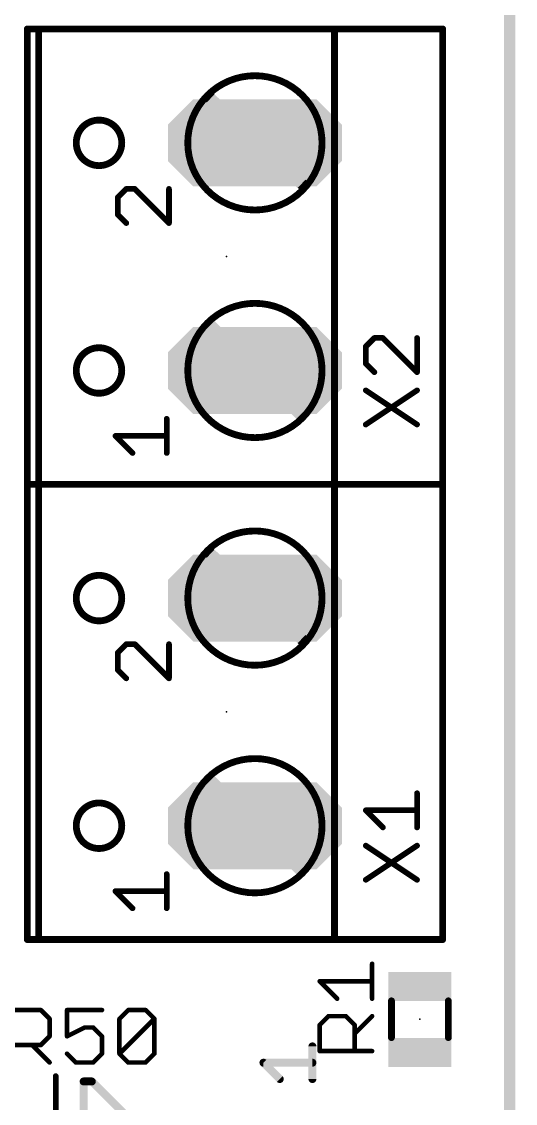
# Model space of a CAD drawing. Extents: x -10 to 136, y 0 to 101.
# Drawn here: x 124.97 to 135.99, y 48.41 to 72.56 of the extents above; entities that cross this region are included whole.
import ezdxf

# ---------------------------------------------------------------- set-up
doc = ezdxf.new("R2010")
doc.units = 0
for name, color, linetype in [('17', 92, 'CONTINUOUS'), ('20', 7, 'CONTINUOUS'), ('21', 253, 'CONTINUOUS'), ('23', 7, 'CONTINUOUS'), ('25', 253, 'CONTINUOUS'), ('51', 253, 'CONTINUOUS')]:
    doc.layers.add(name, color=color, linetype=linetype)

# ---------------------------------------------------------------- blocks, each defined once
blk = doc.blocks.new('RECT')
blk.add_solid([(-0.5, -0.5), (0.5, -0.5), (-0.5, 0.5), (0.5, 0.5)])
blk = doc.blocks.new('LONGP100')
at = {"const_width": 0.5}
blk.add_lwpolyline([(-0.75, -0.1036), (-0.75, 0.1036), (-0.6036, 0.25), (0.6036, 0.25), (0.75, 0.1036), (0.75, -0.1036), (0.6036, -0.25), (-0.6036, -0.25), (-0.75, -0.1036), (-0.75, 0.1036)], dxfattribs=at)

msp = doc.modelspace()

# ---------------------------------------------------------------- linework, layer by layer
at = {"layer": '20', "const_width": 0.254}
msp.add_lwpolyline([(135.862, 0.028), (135.862, 93.98)], dxfattribs=at)
at = {"layer": '21'}
for points, const_width in [([(125.095, 62.23), (125.095, 72.39)], 0.1524), ([(125.349, 72.39), (125.095, 72.39)], 0.1524), ([(125.349, 62.23), (125.349, 72.39)], 0.1524), ([(131.953, 72.39), (125.349, 72.39)], 0.1524), ([(134.366, 72.39), (131.953, 72.39)], 0.1524), ([(131.953, 70.739), (131.953, 72.39)], 0.1524), ([(134.366, 72.39), (134.366, 62.23)], 0.1524), ([(131.953, 65.659), (131.953, 68.961)], 0.1524), ([(131.953, 62.23), (131.953, 63.881)], 0.1524), ([(125.095, 52.07), (125.095, 62.23)], 0.1524), ([(125.349, 62.23), (125.095, 62.23)], 0.1524), ([(125.349, 62.23), (125.095, 62.23)], 0.1524), ([(125.349, 52.07), (125.349, 62.23)], 0.1524), ([(131.953, 62.23), (125.349, 62.23)], 0.1524), ([(125.349, 62.23), (131.953, 62.23)], 0.1524), ([(134.366, 62.23), (131.953, 62.23)], 0.1524), ([(131.953, 60.579), (131.953, 62.23)], 0.1524), ([(131.953, 62.23), (134.366, 62.23)], 0.1524), ([(134.366, 62.23), (134.366, 52.07)], 0.1524), ([(131.953, 55.499), (131.953, 58.801)], 0.1524), ([(131.953, 52.07), (131.953, 53.721)], 0.1524), ([(125.349, 52.07), (125.095, 52.07)], 0.1524), ([(125.349, 52.07), (131.953, 52.07)], 0.1524), ([(131.953, 52.07), (134.366, 52.07)], 0.1524), ([(131.4592, 48.957), (131.4592, 49.6857)], 0.1778), ([(130.7305, 48.957), (130.3661, 49.3213)], 0.1778), ([(130.3661, 49.3213), (131.4592, 49.3213)], 0.1778), ([(125.73, 49.022), (125.73, 44.45)], 0.127)]:
    msp.add_lwpolyline(points, dxfattribs=dict(at, const_width=const_width))
for points, const_width in [([(125.1331, 72.39, 1), (125.0569, 72.39)], 0.0762), ([(125.095, 72.4281, 1), (125.095, 72.3519)], 0.0762), ([(125.3871, 72.39, 1), (125.3109, 72.39)], 0.0762), ([(125.349, 72.4281, 1), (125.349, 72.3519)], 0.0762), ([(125.349, 72.3519, 1), (125.349, 72.4281)], 0.0762), ([(131.953, 72.4281, 1), (131.953, 72.3519)], 0.0762), ([(131.9911, 72.39, 1), (131.9149, 72.39)], 0.0762), ([(131.953, 72.3519, 1), (131.953, 72.4281)], 0.0762), ([(134.4041, 72.39, 1), (134.3279, 72.39)], 0.0762), ([(134.366, 72.3519, 1), (134.366, 72.4281)], 0.0762), ([(131.9149, 70.739, 1), (131.9911, 70.739)], 0.0762), ([(126.6952, 69.342, 1), (126.6952, 70.358, 1), (126.6952, 69.342)], 0.1524), ([(131.9911, 68.961, 1), (131.9149, 68.961)], 0.0762), ([(131.9149, 65.659, 1), (131.9911, 65.659)], 0.0762), ([(126.6952, 64.262, 1), (126.6952, 65.278, 1), (126.6952, 64.262)], 0.1524), ([(131.9911, 63.881, 1), (131.9149, 63.881)], 0.0762), ([(125.1331, 62.23, 1), (125.0569, 62.23)], 0.0762), ([(125.095, 62.2681, 1), (125.095, 62.1919)], 0.0762), ([(125.095, 62.2681, 1), (125.095, 62.1919)], 0.0762), ([(125.3871, 62.23, 1), (125.3109, 62.23)], 0.0762), ([(125.349, 62.2681, 1), (125.349, 62.1919)], 0.0762), ([(125.349, 62.2681, 1), (125.349, 62.1919)], 0.0762), ([(125.349, 62.1919, 1), (125.349, 62.2681)], 0.0762), ([(125.349, 62.1919, 1), (125.349, 62.2681)], 0.0762), ([(131.953, 62.2681, 1), (131.953, 62.1919)], 0.0762), ([(131.9911, 62.23, 1), (131.9149, 62.23)], 0.0762), ([(131.953, 62.2681, 1), (131.953, 62.1919)], 0.0762), ([(131.953, 62.1919, 1), (131.953, 62.2681)], 0.0762), ([(131.953, 62.1919, 1), (131.953, 62.2681)], 0.0762), ([(134.4041, 62.23, 1), (134.3279, 62.23)], 0.0762), ([(134.366, 62.1919, 1), (134.366, 62.2681)], 0.0762), ([(134.366, 62.1919, 1), (134.366, 62.2681)], 0.0762), ([(125.0569, 62.23, 1), (125.1331, 62.23)], 0.0762), ([(125.3109, 62.23, 1), (125.3871, 62.23)], 0.0762), ([(131.9149, 62.23, 1), (131.9911, 62.23)], 0.0762), ([(134.3279, 62.23, 1), (134.4041, 62.23)], 0.0762), ([(131.9149, 60.579, 1), (131.9911, 60.579)], 0.0762), ([(126.6952, 59.182, 1), (126.6952, 60.198, 1), (126.6952, 59.182)], 0.1524), ([(131.9911, 58.801, 1), (131.9149, 58.801)], 0.0762), ([(131.9149, 55.499, 1), (131.9911, 55.499)], 0.0762), ([(126.6952, 54.102, 1), (126.6952, 55.118, 1), (126.6952, 54.102)], 0.1524), ([(131.9911, 53.721, 1), (131.9149, 53.721)], 0.0762), ([(125.095, 52.1081, 1), (125.095, 52.0319)], 0.0762), ([(125.349, 52.1081, 1), (125.349, 52.0319)], 0.0762), ([(125.349, 52.0319, 1), (125.349, 52.1081)], 0.0762), ([(131.953, 52.1081, 1), (131.953, 52.0319)], 0.0762), ([(131.953, 52.0319, 1), (131.953, 52.1081)], 0.0762), ([(134.366, 52.0319, 1), (134.366, 52.1081)], 0.0762), ([(125.0569, 52.07, 1), (125.1331, 52.07)], 0.0762), ([(125.3109, 52.07, 1), (125.3871, 52.07)], 0.0762), ([(131.9149, 52.07, 1), (131.9911, 52.07)], 0.0762), ([(134.3279, 52.07, 1), (134.4041, 52.07)], 0.0762), ([(131.5037, 49.6857, 1), (131.4147, 49.6857)], 0.0889), ([(130.3975, 49.3527, 1), (130.3347, 49.2899)], 0.0889), ([(130.3661, 49.3657, 1), (130.3661, 49.2769)], 0.0889), ([(131.4592, 49.2769, 1), (131.4592, 49.3657)], 0.0889), ([(125.7618, 49.022, 1), (125.6983, 49.022)], 0.0635), ([(130.6991, 48.9256, 1), (130.7619, 48.9884)], 0.0889), ([(131.4147, 48.957, 1), (131.5037, 48.957)], 0.0889)]:
    msp.add_lwpolyline(points, format="xyb", dxfattribs=dict(at, const_width=const_width))
at = {"layer": '23'}
for p in [(129.54, 67.31), (129.54, 57.15), (133.858, 50.292)]:
    msp.add_point(p, dxfattribs=at)
at = {"layer": '25'}
for points, const_width in [([(132.8412, 65.4954), (132.6506, 65.3047)], 0.127), ([(133.0319, 65.4954), (132.8412, 65.4954)], 0.127), ([(133.7945, 64.7328), (133.0319, 65.4954)], 0.127), ([(133.7945, 65.4954), (133.7945, 64.7328)], 0.127), ([(132.6506, 65.3047), (132.6506, 64.9234)], 0.127), ([(132.6506, 64.9234), (132.8412, 64.7328)], 0.127), ([(132.6506, 63.5635), (133.7945, 64.3261)], 0.127), ([(132.6506, 64.3261), (133.7945, 63.5635)], 0.127), ([(133.7945, 54.5728), (133.7945, 55.3354)], 0.127), ([(133.0319, 54.5728), (132.6506, 54.9541)], 0.127), ([(132.6506, 54.9541), (133.7945, 54.9541)], 0.127), ([(132.6506, 53.4035), (133.7945, 54.1661)], 0.127), ([(132.6506, 54.1661), (133.7945, 53.4035)], 0.127), ([(132.7912, 50.7501), (132.7912, 51.5296)], 0.1016), ([(132.0117, 50.7501), (131.6219, 51.1398)], 0.1016), ([(131.6219, 51.1398), (132.7912, 51.1398)], 0.1016), ([(124.8127, 50.4961), (125.3973, 50.4961)], 0.1016), ([(125.3973, 50.4961), (125.5922, 50.3012)], 0.1016), ([(126.7615, 50.4961), (125.982, 50.4961)], 0.1016), ([(125.982, 50.4961), (125.982, 49.9114)], 0.1016), ([(127.1513, 50.3012), (127.3461, 50.4961)], 0.1016), ([(127.3461, 50.4961), (127.7359, 50.4961)], 0.1016), ([(127.7359, 50.4961), (127.9308, 50.3012)], 0.1016), ([(125.5922, 50.3012), (125.5922, 49.9114)], 0.1016), ([(127.1513, 49.5216), (127.1513, 50.3012)], 0.1016), ([(127.1513, 49.5216), (127.9308, 50.3012)], 0.1016), ([(127.9308, 50.3012), (127.9308, 49.5216)], 0.1016), ([(131.6219, 50.1654), (131.8168, 50.3603)], 0.1016), ([(131.6219, 49.5808), (131.6219, 50.1654)], 0.1016), ([(131.8168, 50.3603), (132.2066, 50.3603)], 0.1016), ([(132.2066, 50.3603), (132.4015, 50.1654)], 0.1016), ([(132.4015, 49.9705), (132.7912, 50.3603)], 0.1016), ([(132.4015, 50.1654), (132.4015, 49.5808)], 0.1016), ([(125.982, 49.9114), (126.3717, 50.1063)], 0.1016), ([(126.3717, 50.1063), (126.5666, 50.1063)], 0.1016), ([(126.5666, 50.1063), (126.7615, 49.9114)], 0.1016), ([(125.3973, 49.7165), (124.8127, 49.7165)], 0.1016), ([(125.2024, 49.7165), (125.5922, 49.3268)], 0.1016), ([(125.5922, 49.9114), (125.3973, 49.7165)], 0.1016), ([(126.7615, 49.9114), (126.7615, 49.5216)], 0.1016), ([(126.1768, 49.3268), (125.982, 49.5216)], 0.1016), ([(126.7615, 49.5216), (126.5666, 49.3268)], 0.1016), ([(127.3461, 49.3268), (127.1513, 49.5216)], 0.1016), ([(127.9308, 49.5216), (127.7359, 49.3268)], 0.1016), ([(132.7912, 49.5808), (131.6219, 49.5808)], 0.1016), ([(126.5666, 49.3268), (126.1768, 49.3268)], 0.1016), ([(127.7359, 49.3268), (127.3461, 49.3268)], 0.1016), ([(126.3529, 48.1744), (126.3529, 48.9031)], 0.1778), ([(126.3529, 48.9031), (126.5351, 48.9031)], 0.1778), ([(126.5351, 48.9031), (127.2639, 48.1744)], 0.1778)]:
    msp.add_lwpolyline(points, dxfattribs=dict(at, const_width=const_width))
for points, const_width in [([(132.8412, 65.5272, 1), (132.8412, 65.4637)], 0.0635), ([(132.8637, 65.473, 1), (132.8187, 65.5178)], 0.0635), ([(133.0544, 65.5179, 1), (133.0094, 65.4729)], 0.0635), ([(133.0319, 65.4637, 1), (133.0319, 65.5272)], 0.0635), ([(133.8262, 65.4954, 1), (133.7628, 65.4954)], 0.0635), ([(132.6281, 65.3271, 1), (132.6731, 65.2823)], 0.0635), ([(132.6823, 65.3047, 1), (132.6189, 65.3047)], 0.0635), ([(132.6731, 64.9459, 1), (132.6281, 64.9009)], 0.0635), ([(132.6189, 64.9234, 1), (132.6823, 64.9234)], 0.0635), ([(132.8187, 64.7103, 1), (132.8637, 64.7553)], 0.0635), ([(133.7628, 64.7328, 1), (133.8262, 64.7328)], 0.0635), ([(133.772, 64.7103, 1), (133.817, 64.7553)], 0.0635), ([(132.6682, 64.3525, 1), (132.633, 64.2997)], 0.0635), ([(133.8121, 64.2997, 1), (133.7769, 64.3525)], 0.0635), ([(132.633, 63.5899, 1), (132.6682, 63.5371)], 0.0635), ([(133.7769, 63.5371, 1), (133.8121, 63.5899)], 0.0635), ([(133.8262, 55.3354, 1), (133.7628, 55.3354)], 0.0635), ([(132.6731, 54.9766, 1), (132.6281, 54.9316)], 0.0635), ([(132.6506, 54.9859, 1), (132.6506, 54.9224)], 0.0635), ([(133.7945, 54.9224, 1), (133.7945, 54.9859)], 0.0635), ([(133.0094, 54.5503, 1), (133.0544, 54.5953)], 0.0635), ([(133.7628, 54.5728, 1), (133.8262, 54.5728)], 0.0635), ([(132.6682, 54.1925, 1), (132.633, 54.1397)], 0.0635), ([(133.8121, 54.1397, 1), (133.7769, 54.1925)], 0.0635), ([(132.633, 53.4299, 1), (132.6682, 53.3771)], 0.0635), ([(133.7769, 53.3771, 1), (133.8121, 53.4299)], 0.0635), ([(132.8166, 51.5296, 1), (132.7658, 51.5296)], 0.0508), ([(131.6399, 51.1578, 1), (131.6039, 51.1218)], 0.0508), ([(131.6219, 51.1652, 1), (131.6219, 51.1144)], 0.0508), ([(132.7912, 51.1144, 1), (132.7912, 51.1652)], 0.0508), ([(131.9937, 50.7321, 1), (132.0297, 50.7681)], 0.0508), ([(132.7658, 50.7501, 1), (132.8166, 50.7501)], 0.0508), ([(125.4153, 50.5141, 1), (125.3793, 50.4781)], 0.0508), ([(125.3973, 50.4707, 1), (125.3973, 50.5215)], 0.0508), ([(125.982, 50.5215, 1), (125.982, 50.4707)], 0.0508), ([(126.0074, 50.4961, 1), (125.9566, 50.4961)], 0.0508), ([(126.7615, 50.4707, 1), (126.7615, 50.5215)], 0.0508), ([(127.3461, 50.5215, 1), (127.3461, 50.4707)], 0.0508), ([(127.3641, 50.4781, 1), (127.3281, 50.5141)], 0.0508), ([(127.7539, 50.5141, 1), (127.7179, 50.4781)], 0.0508), ([(127.7359, 50.4707, 1), (127.7359, 50.5215)], 0.0508), ([(125.6176, 50.3012, 1), (125.5668, 50.3012)], 0.0508), ([(125.5742, 50.2832, 1), (125.6102, 50.3192)], 0.0508), ([(127.1333, 50.3192, 1), (127.1693, 50.2832)], 0.0508), ([(127.1767, 50.3012, 1), (127.1259, 50.3012)], 0.0508), ([(127.9562, 50.3012, 1), (127.9054, 50.3012)], 0.0508), ([(127.9488, 50.2832, 1), (127.9128, 50.3192)], 0.0508), ([(127.9128, 50.2832, 1), (127.9488, 50.3192)], 0.0508), ([(131.6473, 50.1654, 1), (131.5965, 50.1654)], 0.0508), ([(131.8168, 50.3857, 1), (131.8168, 50.3349)], 0.0508), ([(131.8348, 50.3423, 1), (131.7988, 50.3783)], 0.0508), ([(132.2246, 50.3783, 1), (132.1886, 50.3423)], 0.0508), ([(132.2066, 50.3349, 1), (132.2066, 50.3857)], 0.0508), ([(132.4269, 50.1654, 1), (132.3761, 50.1654)], 0.0508), ([(132.8092, 50.3423, 1), (132.7732, 50.3783)], 0.0508), ([(126.3717, 50.1317, 1), (126.3717, 50.0809)], 0.0508), ([(126.3831, 50.0836, 1), (126.3603, 50.129)], 0.0508), ([(126.5846, 50.1243, 1), (126.5486, 50.0883)], 0.0508), ([(126.5666, 50.0809, 1), (126.5666, 50.1317)], 0.0508), ([(131.6039, 50.1834, 1), (131.6399, 50.1474)], 0.0508), ([(132.3835, 49.9885, 1), (132.4195, 49.9525)], 0.0508), ([(132.3835, 50.1474, 1), (132.4195, 50.1834)], 0.0508), ([(125.2204, 49.7345, 1), (125.1844, 49.6985)], 0.0508), ([(125.3793, 49.7345, 1), (125.4153, 49.6985)], 0.0508), ([(125.3973, 49.6911, 1), (125.3973, 49.7419)], 0.0508), ([(125.5668, 49.9114, 1), (125.6176, 49.9114)], 0.0508), ([(125.6102, 49.8934, 1), (125.5742, 49.9294)], 0.0508), ([(125.9706, 49.9341, 1), (125.9934, 49.8887)], 0.0508), ([(125.9566, 49.9114, 1), (126.0074, 49.9114)], 0.0508), ([(126.7869, 49.9114, 1), (126.7361, 49.9114)], 0.0508), ([(126.7435, 49.8934, 1), (126.7795, 49.9294)], 0.0508), ([(126, 49.5396, 1), (125.964, 49.5036)], 0.0508), ([(126.7361, 49.5216, 1), (126.7869, 49.5216)], 0.0508), ([(126.7795, 49.5036, 1), (126.7435, 49.5396)], 0.0508), ([(127.1693, 49.5396, 1), (127.1333, 49.5036)], 0.0508), ([(127.1333, 49.5396, 1), (127.1693, 49.5036)], 0.0508), ([(127.1259, 49.5216, 1), (127.1767, 49.5216)], 0.0508), ([(127.9054, 49.5216, 1), (127.9562, 49.5216)], 0.0508), ([(127.9488, 49.5036, 1), (127.9128, 49.5396)], 0.0508), ([(131.6219, 49.6062, 1), (131.6219, 49.5554)], 0.0508), ([(131.5965, 49.5808, 1), (131.6473, 49.5808)], 0.0508), ([(132.3761, 49.5808, 1), (132.4269, 49.5808)], 0.0508), ([(132.7912, 49.5554, 1), (132.7912, 49.6062)], 0.0508), ([(125.5742, 49.3088, 1), (125.6102, 49.3448)], 0.0508), ([(126.1768, 49.3522, 1), (126.1768, 49.3014)], 0.0508), ([(126.1588, 49.3088, 1), (126.1948, 49.3448)], 0.0508), ([(126.5486, 49.3448, 1), (126.5846, 49.3088)], 0.0508), ([(126.5666, 49.3014, 1), (126.5666, 49.3522)], 0.0508), ([(127.3461, 49.3522, 1), (127.3461, 49.3014)], 0.0508), ([(127.3281, 49.3088, 1), (127.3641, 49.3448)], 0.0508), ([(127.7179, 49.3448, 1), (127.7539, 49.3088)], 0.0508), ([(127.7359, 49.3014, 1), (127.7359, 49.3522)], 0.0508), ([(126.3974, 48.9031, 1), (126.3085, 48.9031)], 0.0889), ([(126.3529, 48.9475, 1), (126.3529, 48.8587)], 0.0889), ([(126.5665, 48.9345, 1), (126.5037, 48.8717)], 0.0889), ([(126.5351, 48.8587, 1), (126.5351, 48.9475)], 0.0889)]:
    msp.add_lwpolyline(points, format="xyb", dxfattribs=dict(at, const_width=const_width))
at = {"layer": '51'}
for points, const_width in [([(130.175, 68.3514, 1), (130.175, 71.3486, 1), (130.175, 68.3514)], 0.1524), ([(129.2278, 70.8869, 1), (129.141, 70.7943)], 0.127), ([(131.9911, 70.739, 1), (131.9149, 70.739)], 0.0762), ([(131.173, 68.8893, 1), (131.2598, 68.9819)], 0.127), ([(127.304, 68.8537, 1), (127.304, 68.7901)], 0.0635), ([(127.3265, 68.7995, 1), (127.2815, 68.8443)], 0.0635), ([(127.5172, 68.8444, 1), (127.4722, 68.7994)], 0.0635), ([(127.4947, 68.7901, 1), (127.4947, 68.8537)], 0.0635), ([(128.2891, 68.8219, 1), (128.2256, 68.8219)], 0.0635), ([(131.9149, 68.961, 1), (131.9911, 68.961)], 0.0762), ([(127.1452, 68.6312, 1), (127.0817, 68.6312)], 0.0635), ([(127.0909, 68.6536, 1), (127.1359, 68.6088)], 0.0635), ([(127.1359, 68.2724, 1), (127.0909, 68.2274)], 0.0635), ([(127.0817, 68.2499, 1), (127.1452, 68.2499)], 0.0635), ([(127.2815, 68.0368, 1), (127.3265, 68.0818)], 0.0635), ([(128.2256, 68.0593, 1), (128.2891, 68.0593)], 0.0635), ([(128.2348, 68.0368, 1), (128.2798, 68.0818)], 0.0635), ([(130.175, 63.2714, 1), (130.175, 66.2686, 1), (130.175, 63.2714)], 0.1524), ([(129.2293, 65.8309, 1), (129.1395, 65.7411)], 0.127), ([(131.9911, 65.659, 1), (131.9149, 65.659)], 0.0762), ([(128.2382, 63.6911, 1), (128.1748, 63.6911)], 0.0635), ([(131.1461, 63.7345, 1), (131.2359, 63.8243)], 0.127), ([(131.9149, 63.881, 1), (131.9911, 63.881)], 0.0762), ([(127.0851, 63.3323, 1), (127.0401, 63.2873)], 0.0635), ([(127.0626, 63.3416, 1), (127.0626, 63.2781)], 0.0635), ([(128.2065, 63.2781, 1), (128.2065, 63.3416)], 0.0635), ([(127.4214, 62.906, 1), (127.4664, 62.951)], 0.0635), ([(128.1748, 62.9285, 1), (128.2382, 62.9285)], 0.0635), ([(130.175, 58.1914, 1), (130.175, 61.1886, 1), (130.175, 58.1914)], 0.1524), ([(129.2278, 60.7269, 1), (129.141, 60.6343)], 0.127), ([(131.9911, 60.579, 1), (131.9149, 60.579)], 0.0762), ([(127.304, 58.6937, 1), (127.304, 58.6302)], 0.0635), ([(127.3265, 58.6395, 1), (127.2815, 58.6843)], 0.0635), ([(127.5172, 58.6844, 1), (127.4722, 58.6394)], 0.0635), ([(127.4947, 58.6302, 1), (127.4947, 58.6937)], 0.0635), ([(128.2891, 58.6619, 1), (128.2256, 58.6619)], 0.0635), ([(131.173, 58.7293, 1), (131.2598, 58.8219)], 0.127), ([(131.9149, 58.801, 1), (131.9911, 58.801)], 0.0762), ([(127.1452, 58.4712, 1), (127.0817, 58.4712)], 0.0635), ([(127.0909, 58.4936, 1), (127.1359, 58.4488)], 0.0635), ([(127.1359, 58.1124, 1), (127.0909, 58.0674)], 0.0635), ([(127.0817, 58.0899, 1), (127.1452, 58.0899)], 0.0635), ([(127.2815, 57.8768, 1), (127.3265, 57.9218)], 0.0635), ([(128.2348, 57.8768, 1), (128.2798, 57.9218)], 0.0635), ([(128.2256, 57.8993, 1), (128.2891, 57.8993)], 0.0635), ([(130.175, 53.1114, 1), (130.175, 56.1086, 1), (130.175, 53.1114)], 0.1524), ([(129.2293, 55.6709, 1), (129.1395, 55.5811)], 0.127), ([(131.9911, 55.499, 1), (131.9149, 55.499)], 0.0762), ([(128.2382, 53.5311, 1), (128.1748, 53.5311)], 0.0635), ([(131.1461, 53.5745, 1), (131.2359, 53.6643)], 0.127), ([(131.9149, 53.721, 1), (131.9911, 53.721)], 0.0762), ([(127.0851, 53.1723, 1), (127.0401, 53.1273)], 0.0635), ([(127.0626, 53.1816, 1), (127.0626, 53.118)], 0.0635), ([(128.2065, 53.118, 1), (128.2065, 53.1816)], 0.0635), ([(127.4214, 52.746, 1), (127.4664, 52.791)], 0.0635), ([(128.1748, 52.7685, 1), (128.2382, 52.7685)], 0.0635), ([(133.2611, 50.702, 1), (133.1849, 50.702)], 0.0762), ([(134.5311, 50.702, 1), (134.4549, 50.702)], 0.0762), ([(133.1849, 49.882, 1), (133.2611, 49.882)], 0.0762), ([(134.4549, 49.882, 1), (134.5311, 49.882)], 0.0762)]:
    msp.add_lwpolyline(points, format="xyb", dxfattribs=dict(at, const_width=const_width))
for points, const_width in [([(131.2164, 68.9356), (129.1844, 70.8406)], 0.254), ([(131.953, 68.961), (131.953, 70.739)], 0.1524), ([(127.304, 68.8219), (127.1134, 68.6312)], 0.127), ([(127.4947, 68.8219), (127.304, 68.8219)], 0.127), ([(128.2573, 68.0593), (127.4947, 68.8219)], 0.127), ([(128.2573, 68.8219), (128.2573, 68.0593)], 0.127), ([(127.1134, 68.6312), (127.1134, 68.2499)], 0.127), ([(127.1134, 68.2499), (127.304, 68.0593)], 0.127), ([(131.191, 63.7794), (129.1844, 65.786)], 0.254), ([(131.953, 63.881), (131.953, 65.659)], 0.1524), ([(128.2065, 62.9285), (128.2065, 63.6911)], 0.127), ([(127.4439, 62.9285), (127.0626, 63.3098)], 0.127), ([(127.0626, 63.3098), (128.2065, 63.3098)], 0.127), ([(131.2164, 58.7756), (129.1844, 60.6806)], 0.254), ([(131.953, 58.801), (131.953, 60.579)], 0.1524), ([(127.304, 58.6619), (127.1134, 58.4712)], 0.127), ([(127.4947, 58.6619), (127.304, 58.6619)], 0.127), ([(128.2573, 57.8993), (127.4947, 58.6619)], 0.127), ([(128.2573, 58.6619), (128.2573, 57.8993)], 0.127), ([(127.1134, 58.4712), (127.1134, 58.0899)], 0.127), ([(127.1134, 58.0899), (127.304, 57.8993)], 0.127), ([(131.191, 53.6194), (129.1844, 55.626)], 0.254), ([(131.953, 53.721), (131.953, 55.499)], 0.1524), ([(128.2065, 52.7685), (128.2065, 53.5311)], 0.127), ([(127.4439, 52.7685), (127.0626, 53.1498)], 0.127), ([(127.0626, 53.1498), (128.2065, 53.1498)], 0.127), ([(133.223, 49.882), (133.223, 50.702)], 0.1524), ([(134.493, 49.882), (134.493, 50.702)], 0.1524)]:
    msp.add_lwpolyline(points, dxfattribs=dict(at, const_width=const_width))

# ---------------------------------------------------------------- block references
at = {"layer": '17', "xscale": 1.9432, "yscale": 1.9432, "rotation": 180}
for p in [(130.175, 69.85), (130.175, 69.85), (130.175, 64.77), (130.175, 64.77), (130.175, 59.69), (130.175, 59.69), (130.175, 54.61), (130.175, 54.61)]:
    msp.add_blockref('LONGP100', p, dxfattribs=at)
at = {"layer": '51', "xscale": 0.65, "yscale": 1.4, "rotation": 90}
for p in [(133.8565, 51.0234), (133.8565, 49.5502)]:
    msp.add_blockref('RECT', p, dxfattribs=at)

doc.saveas('drawing.dxf')
